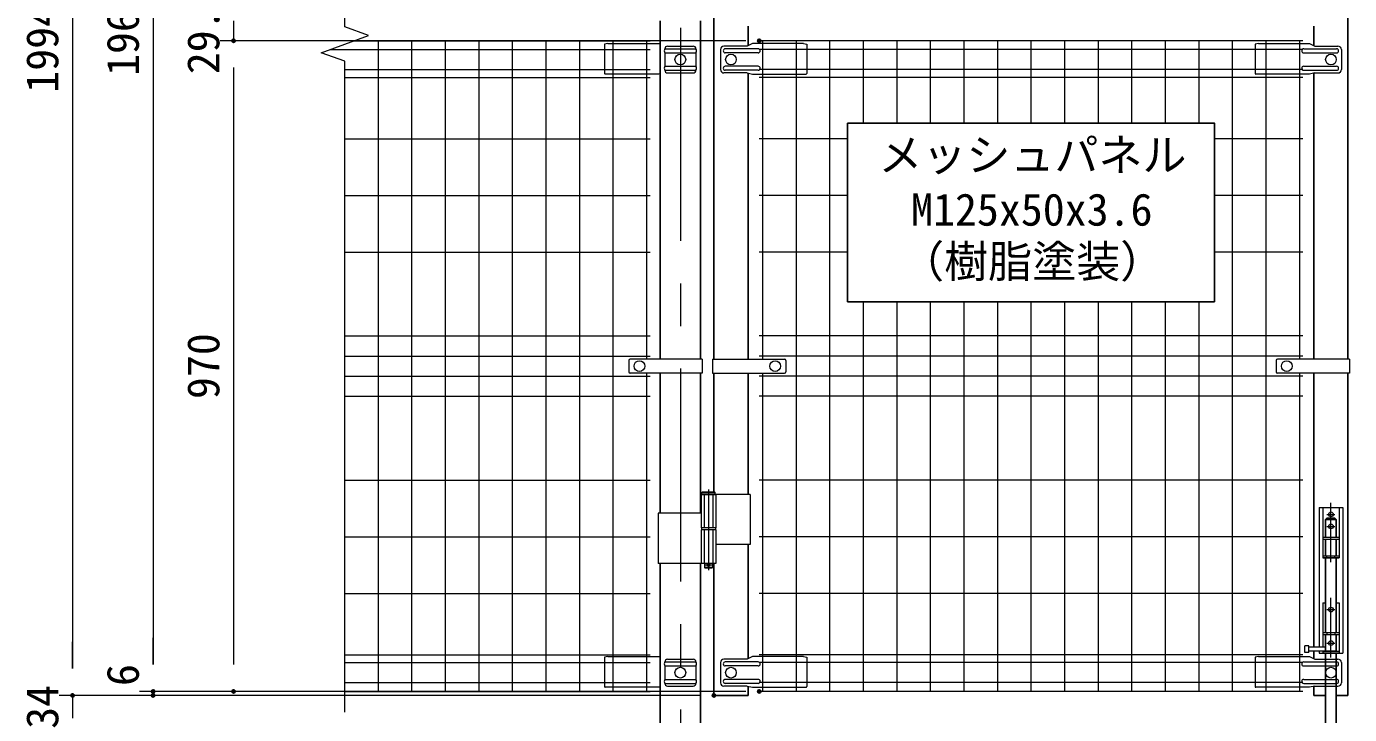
# Model space of a CAD drawing. Units: millimetres, scale not verified. Extents: x -4200 to 4200, y -2970 to 2970.
# Drawn here: x -388 to 1583, y -559 to 467 of the extents above; entities that cross this region are included whole.
import ezdxf
from ezdxf.enums import TextEntityAlignment as Align

# ---------------------------------------------------------------- set-up
doc = ezdxf.new("R2010")
doc.units = ezdxf.units.MM
doc.header["$LTSCALE"] = 10
doc.header["$PDMODE"] = 32
doc.header["$PDSIZE"] = 5
doc.linetypes.add('DASHED', pattern=[7.5, 6, -1.5])
doc.linetypes.add('USER1', pattern=[50.8, 31.75, -6.35, 6.35, -6.35])
for name, color, linetype, lineweight in [('0-1_D-BMK', 2, 'USER1', 13), ('0-2_D-STR3', 3, 'Continuous', 13), ('0-3_D-STR-DIM', 7, 'Continuous', 13), ('0-5_D-STR1', 1, 'Continuous', 25), ('0-7_Defpoints', 8, 'Continuous', 25), ('0-8_D-STR2', 7, 'Continuous', 13), ('0-B_D-STR-TXT', 7, 'Continuous', 13)]:
    doc.layers.add(name, color=color, linetype=linetype, lineweight=lineweight)
doc.styles.add('ＭＳ ゴシック', font='')
doc.styles.get('ＭＳ ゴシック').set_extended_font_data('MS Gothic')

msp = doc.modelspace()

# ---------------------------------------------------------------- linework, layer by layer
at = {"layer": '0-1_D-BMK'}
for p, q in [((586.18, 1480.97), (586.18, -874.85)), ((628.02, -223.47), (628.02, -343.47)), ((1555.78, -331.51), (1555.78, -242.88)), ((1549.78, -260.27), (1561.78, -260.27)), ((1549.78, -278.27), (1561.78, -278.27)), ((623.02, -335.47), (633.02, -335.47)), ((1555.78, -473.51), (1555.78, -384.88)), ((1549.78, -402.27), (1561.78, -402.27)), ((1549.78, -452.27), (1561.78, -452.27))]:
    msp.add_line(p, q, dxfattribs=at)
at = {"layer": '0-2_D-STR3'}
for p, q in [((478.17, 441.73), (473.17, 440.73)), ((473.17, 440.73), (473.17, 396.91)), ((478.17, 441.73), (554.05, 441.73)), ((554.05, 441.73), (555.92, 440.8)), ((566.97, 437.73), (605.38, 437.73)), ((685.56, 437.73), (651.09, 437.73)), ((693.71, 441.73), (685.56, 437.73)), ((769.58, 441.73), (693.71, 441.73)), ((769.58, 441.73), (774.58, 440.73)), ((774.58, 440.73), (774.58, 396.92)), ((1447.78, 441.73), (1442.78, 440.73)), ((1442.78, 440.73), (1442.78, 396.92)), ((1447.78, 441.73), (1523.65, 441.73)), ((1523.65, 441.73), (1531.8, 437.73)), ((1531.8, 437.73), (1566.27, 437.73)), ((562.97, 433.73), (609.38, 433.73)), ((562.97, 427.73), (562.97, 407.73)), ((562.97, 427.73), (609.38, 427.73)), ((609.38, 427.73), (609.38, 407.73)), ((646.09, 432.73), (646.09, 402.73)), ((702.17, 433.73), (653.17, 433.73)), ((702.17, 427.73), (653.17, 427.73)), ((1515.19, 433.73), (1564.19, 433.73)), ((1515.19, 427.73), (1564.19, 427.73)), ((1571.27, 432.73), (1571.27, 402.73)), ((553.97, 395.91), (474.17, 395.91)), ((555.92, 396.32), (553.97, 395.91)), ((562.97, 407.73), (609.38, 407.73)), ((562.97, 401.73), (609.38, 401.73)), ((566.97, 397.73), (605.38, 397.73)), ((685.56, 397.73), (651.09, 397.73)), ((702.17, 407.73), (653.17, 407.73)), ((702.17, 401.73), (653.17, 401.73)), ((685.56, 397.73), (693.79, 395.92)), ((693.79, 395.92), (773.58, 395.92)), ((1523.57, 395.92), (1443.78, 395.92)), ((1515.19, 407.73), (1564.19, 407.73)), ((1515.19, 401.73), (1564.19, 401.73)), ((1531.8, 397.73), (1523.57, 395.92)), ((1531.8, 397.73), (1566.27, 397.73)), ((509.18, -30.77), (509.18, -47.77)), ((618.73, -28.77), (511.18, -28.77)), ((618.73, -28.77), (618.73, -49.77)), ((633.87, -28.77), (741.42, -28.77)), ((633.87, -28.77), (633.87, -49.77)), ((743.42, -30.77), (743.42, -47.77)), ((1473.93, -30.77), (1473.93, -47.77)), ((1583.48, -28.77), (1475.93, -28.77)), ((1583.48, -28.77), (1583.48, -49.77)), ((618.73, -49.77), (511.18, -49.77)), ((633.87, -49.77), (741.42, -49.77)), ((1583.48, -49.77), (1475.93, -49.77)), ((617.22, -230.47), (617.22, -280.47)), ((689.99, -230.47), (617.22, -230.47)), ((619.02, -226.47), (618.02, -227.47)), ((618.02, -227.47), (638.02, -227.47)), ((618.02, -230.47), (618.02, -227.47)), ((618.02, -230.47), (638.02, -230.47)), ((619.02, -226.47), (637.02, -226.47)), ((637.02, -226.47), (638.02, -227.47)), ((638.02, -230.47), (638.02, -227.47)), ((638.82, -230.47), (638.82, -280.47)), ((689.99, -230.47), (689.99, -305.47)), ((1538.28, -250.27), (1538.28, -458.07)), ((1538.28, -250.27), (1573.28, -250.27)), ((1543.78, -250.27), (1543.78, -325.27)), ((1543.78, -250.27), (1567.78, -250.27)), ((1567.78, -250.27), (1567.78, -325.27)), ((1573.28, -250.27), (1573.28, -467.27)), ((617.22, -258.47), (552.99, -258.47)), ((552.99, -258.47), (552.99, -333.47)), ((638.82, -280.47), (617.22, -280.47)), ((638.82, -283.47), (617.22, -283.47)), ((617.22, -283.47), (617.22, -333.47)), ((617.52, -280.47), (617.52, -283.47)), ((638.52, -283.47), (617.52, -283.47)), ((638.52, -280.47), (638.52, -283.47)), ((638.82, -283.47), (638.82, -333.47)), ((1543.78, -280.97), (1543.78, -283.27)), ((1543.78, -294.27), (1567.78, -294.27)), ((1567.78, -280.97), (1567.78, -283.27)), ((689.99, -305.47), (639.04, -305.47)), ((1543.78, -297.47), (1567.78, -297.47)), ((638.82, -333.47), (552.99, -333.47)), ((622.02, -333.47), (622.02, -339.47)), ((634.02, -333.47), (634.02, -339.47)), ((1543.78, -322.07), (1567.78, -322.07)), ((1549.78, -325.27), (1549.78, -322.07)), ((1561.78, -325.27), (1561.78, -322.07)), ((623.02, -340.47), (622.02, -339.47)), ((634.02, -339.47), (622.02, -339.47)), ((633.02, -340.47), (623.02, -340.47)), ((634.02, -339.47), (633.02, -340.47)), ((1543.78, -392.27), (1547.78, -392.27)), ((1543.78, -392.27), (1543.78, -458.07)), ((1563.78, -392.27), (1567.78, -392.27)), ((1567.78, -392.27), (1567.78, -467.27)), ((1543.78, -422.97), (1543.78, -425.27)), ((1567.78, -422.97), (1567.78, -425.27)), ((1543.78, -436.27), (1567.78, -436.27)), ((1543.78, -439.47), (1567.78, -439.47)), ((1549.78, -436.27), (1549.78, -439.47)), ((1561.78, -436.27), (1561.78, -439.47)), ((478.17, -472.27), (473.17, -473.27)), ((478.17, -472.27), (554.05, -472.27)), ((554.05, -472.27), (555.92, -473.2)), ((693.71, -472.27), (685.56, -476.27)), ((769.58, -472.27), (693.71, -472.27)), ((769.58, -472.27), (774.58, -473.27)), ((1447.78, -472.27), (1442.78, -473.27)), ((1447.78, -472.27), (1523.65, -472.27)), ((1522.78, -456.07), (1516.78, -456.07)), ((1516.78, -466.07), (1516.78, -456.07)), ((1522.78, -466.07), (1516.78, -466.07)), ((1522.78, -466.07), (1522.78, -456.07)), ((1547.78, -458.07), (1522.78, -458.07)), ((1563.78, -464.07), (1522.78, -464.07)), ((1523.65, -472.27), (1531.8, -476.27)), ((1538.28, -464.07), (1538.28, -467.27)), ((1538.28, -467.27), (1573.28, -467.27)), ((1543.78, -464.07), (1567.78, -464.07)), ((1543.78, -464.07), (1543.78, -467.27)), ((1547.78, -464.07), (1547.78, -458.07)), ((473.17, -473.27), (473.17, -517.09)), ((562.97, -480.27), (609.38, -480.27)), ((562.97, -486.27), (562.97, -506.27)), ((562.97, -486.27), (609.38, -486.27)), ((566.97, -476.27), (605.38, -476.27)), ((609.38, -486.27), (609.38, -506.27)), ((646.09, -481.27), (646.09, -511.27)), ((685.56, -476.27), (651.09, -476.27)), ((702.17, -480.27), (653.17, -480.27)), ((702.17, -486.27), (653.17, -486.27)), ((774.58, -473.27), (774.58, -517.08)), ((1442.78, -473.27), (1442.78, -517.08)), ((1515.19, -480.27), (1564.19, -480.27)), ((1515.19, -486.27), (1564.19, -486.27)), ((1531.8, -476.27), (1566.27, -476.27)), ((1571.27, -481.27), (1571.27, -511.27)), ((562.97, -506.27), (609.38, -506.27)), ((562.97, -512.27), (609.38, -512.27)), ((702.17, -506.27), (653.17, -506.27)), ((702.17, -512.27), (653.17, -512.27)), ((1515.19, -506.27), (1564.19, -506.27)), ((1515.19, -512.27), (1564.19, -512.27)), ((553.97, -518.09), (474.17, -518.09)), ((555.92, -517.68), (553.97, -518.09)), ((566.97, -516.27), (605.38, -516.27)), ((685.56, -516.27), (651.09, -516.27)), ((685.56, -516.27), (693.79, -518.08)), ((693.79, -518.08), (773.58, -518.08)), ((1523.57, -518.08), (1443.78, -518.08)), ((1531.8, -516.27), (1523.57, -518.08)), ((1531.8, -516.27), (1566.27, -516.27))]:
    msp.add_line(p, q, dxfattribs=at)
at = {"layer": '0-2_D-STR3', "linetype": 'DASHED'}
for p, q in [((621.72, -230.47), (621.72, -280.47)), ((634.32, -230.47), (634.32, -280.47)), ((621.72, -283.47), (621.72, -333.47)), ((634.32, -283.47), (634.32, -333.47))]:
    msp.add_line(p, q, dxfattribs=at)
at = {"layer": '0-2_D-STR3', "lineweight": 25}
for p, q in [((1547.78, -268.07), (1547.78, -294.27)), ((1549.78, -266.07), (1561.78, -266.07)), ((1561.78, -266.07), (1563.78, -268.07)), ((1563.78, -268.07), (1563.78, -294.27)), ((1547.78, -297.47), (1547.78, -322.07)), ((1563.78, -297.47), (1563.78, -322.07)), ((1547.78, -325.27), (1547.78, -436.27)), ((1563.78, -325.27), (1563.78, -436.27)), ((1547.78, -439.47), (1547.78, -461.07)), ((1563.78, -439.47), (1563.78, -461.07)), ((1547.78, -461.07), (1547.78, -464.07)), ((1547.78, -467.27), (1547.78, -654.07)), ((1563.78, -461.07), (1563.78, -464.07)), ((1563.78, -467.27), (1563.78, -654.07))]:
    msp.add_line(p, q, dxfattribs=at)
msp.add_lwpolyline([(1549.78, -266.07), (1547.78, -268.07), (1563.78, -268.07)], dxfattribs=at)
at = {"layer": '0-2_D-STR3'}
for points in [[(1567.78, -325.27), (1543.78, -325.27), (1567.78, -325.27)], [(1543.78, -467.27), (1567.78, -467.27), (1543.78, -467.27)]]:
    msp.add_lwpolyline(points, dxfattribs=at)
for centre, radius in [((586.18, 417.73), 8), ((661.58, 417.73), 8), ((1555.78, 417.73), 8), ((525.18, -39.27), 8), ((727.42, -39.27), 8), ((1489.93, -39.27), 8), ((1555.78, -260.27), 3.5), ((1555.78, -278.27), 3.5), ((628.02, -335.47), 2), ((1555.78, -402.27), 3.5), ((1555.78, -452.27), 3.5), ((586.18, -496.27), 8), ((661.58, -496.27), 8), ((1555.78, -496.27), 8)]:
    msp.add_circle(centre, radius, dxfattribs=at)
for centre, radius, start, end in [((566.97, 433.73), 4, 90, 180), ((605.38, 433.73), 4, 0, 90), ((651.09, 432.73), 5, 90, 180), ((1566.27, 432.73), 5, 0, 90), ((568.23, 430.73), 6.05, 150.26731, 209.73269), ((604.13, 430.73), 6.05, 330.26731, 29.73269), ((653.17, 430.73), 3, 90, 270), ((702.17, 430.73), 3, 270, 90), ((1515.19, 430.73), 3, 90, 270), ((1564.19, 430.73), 3, 270, 90), ((474.17, 396.91), 1, 180, 270), ((568.25, 404.73), 6.07, 150.37394, 209.62606), ((566.97, 401.73), 4, 180, 270), ((605.38, 401.73), 4, 270, 0), ((604.11, 404.73), 6.07, 330.37394, 29.62606), ((651.09, 402.73), 5, 180, 270), ((653.17, 404.73), 3, 90, 270), ((702.17, 404.73), 3, 270, 90), ((773.58, 396.92), 1, 270, 0), ((1443.78, 396.92), 1, 180, 270), ((1515.19, 404.73), 3, 90, 270), ((1564.19, 404.73), 3, 270, 90), ((1566.27, 402.73), 5, 270, 0), ((511.18, -30.77), 2, 90, 180), ((741.42, -30.77), 2, 0, 90), ((1475.93, -30.77), 2, 90, 180), ((511.18, -47.77), 2, 180, 270), ((741.42, -47.77), 2, 270, 0), ((1475.93, -47.77), 2, 180, 270), ((568.23, -483.27), 6.05, 150.26731, 209.73269), ((566.97, -480.27), 4, 90, 180), ((605.38, -480.27), 4, 0, 90), ((604.13, -483.27), 6.05, 330.26731, 29.73269), ((651.09, -481.27), 5, 90, 180), ((653.17, -483.27), 3, 90, 270), ((702.17, -483.27), 3, 270, 90), ((1515.19, -483.27), 3, 90, 270), ((1564.19, -483.27), 3, 270, 90), ((1566.27, -481.27), 5, 0, 90), ((568.25, -509.27), 6.07, 150.37394, 209.62606), ((566.97, -512.27), 4, 180, 270), ((605.38, -512.27), 4, 270, 0), ((604.11, -509.27), 6.07, 330.37394, 29.62606), ((651.09, -511.27), 5, 180, 270), ((653.17, -509.27), 3, 90, 270), ((702.17, -509.27), 3, 270, 90), ((1515.19, -509.27), 3, 90, 270), ((1564.19, -509.27), 3, 270, 90), ((1566.27, -511.27), 5, 270, 0), ((474.17, -517.09), 1, 180, 270), ((773.58, -517.08), 1, 270, 0), ((1443.78, -517.08), 1, 180, 270)]:
    msp.add_arc(centre, radius, start, end, dxfattribs=at)
at = {"layer": '0-3_D-STR-DIM'}
for p, q in [((86.18, 466.38), (86.18, 1508.73)), ((-319.69, 1424.23), (-319.69, -490.27)), ((-199.69, 1402.73), (-199.69, -484.27)), ((-79.69, 475.23), (-79.69, 445.73)), ((50.94, 427.9), (121.42, 453.55)), ((121.42, 453.55), (86.18, 466.38)), ((683.68, 445.73), (-99.69, 445.73)), ((683.68, 445.73), (-99.69, 445.73)), ((86.18, 415.08), (50.94, 427.9)), ((86.18, -555.04), (86.18, 415.08)), ((-79.69, 405.73), (-79.69, 365.73)), ((-79.69, 405.73), (-79.69, -484.27)), ((-319.69, -490.27), (-319.69, -450.27)), ((-199.69, -484.27), (-199.69, -444.27)), ((616.18, -530.27), (-339.69, -530.27)), ((616.18, -530.27), (-339.69, -530.27)), ((-319.69, -530.27), (-319.69, -564.27)), ((683.68, -524.27), (-219.69, -524.27)), ((683.68, -524.27), (-219.69, -524.27)), ((616.18, -530.27), (-219.69, -530.27)), ((-199.69, -524.27), (-199.69, -530.27)), ((683.68, -524.27), (-99.69, -524.27))]:
    msp.add_line(p, q, dxfattribs=at)
at = {"layer": '0-5_D-STR1'}
for p, q in [((636.18, 1187.53), (636.18, -28.77)), ((1581.18, 585.73), (1581.18, -28.77)), ((555.93, 475.23), (555.93, -28.77)), ((616.43, 475.23), (616.43, -28.77)), ((686.98, 467.73), (686.98, 438.43)), ((686.98, 467.73), (686.98, 438.43)), ((1530.38, 467.73), (1530.38, 438.43)), ((686.98, 397.42), (686.98, -28.77)), ((686.98, 397.42), (686.98, -28.77)), ((1530.38, 397.42), (1530.38, -28.77)), ((555.93, -49.77), (555.93, -258.47)), ((616.43, -49.77), (616.43, -258.47)), ((636.18, -49.77), (636.18, -226.47)), ((686.98, -49.77), (686.98, -230.47)), ((686.98, -49.77), (686.98, -230.47)), ((1530.38, -49.77), (1530.38, -458.07)), ((1581.18, -49.77), (1581.18, -530.27)), ((686.98, -305.47), (686.98, -475.57)), ((555.93, -333.47), (555.93, -864.27)), ((616.43, -333.47), (616.43, -864.27)), ((636.18, -333.47), (636.18, -530.27)), ((1530.38, -464.07), (1530.38, -475.57)), ((686.98, -530.27), (636.18, -530.27)), ((686.98, -530.27), (686.98, -516.58)), ((1530.38, -530.27), (1530.38, -516.58)), ((1530.38, -530.27), (1547.78, -530.27)), ((1563.78, -530.27), (1581.18, -530.27))]:
    msp.add_line(p, q, dxfattribs=at)
at = {"layer": '0-7_Defpoints'}
msp.add_lwpolyline([(835.27, 322.93), (1382.09, 322.93), (1382.09, 56.68), (835.27, 56.68)], close=True, dxfattribs=at)
for p in [(-79.69, 445.73), (703.68, 445.73), (-319.69, -530.27), (-199.69, -524.27), (-199.69, -530.27), (-79.69, -524.27), (636.18, -530.27), (636.18, -530.27), (703.68, -524.27)]:
    msp.add_point(p, dxfattribs=at)
at = {"layer": '0-8_D-STR2'}
for p, q in [((99.94, 445.73), (541.17, 445.73)), ((136.17, -524.27), (136.17, 445.73)), ((186.17, -524.27), (186.17, 445.73)), ((236.17, -524.27), (236.17, 445.73)), ((286.17, -524.27), (286.17, 445.73)), ((336.17, -524.27), (336.17, 445.73)), ((386.17, -524.27), (386.17, 445.73)), ((436.17, -524.27), (436.17, 445.73)), ((486.17, -524.27), (486.17, 445.73)), ((536.17, -28.77), (536.17, 445.73)), ((1513.68, 445.73), (703.68, 445.73)), ((708.68, 445.73), (708.68, -28.77)), ((758.68, 445.73), (758.68, -524.27)), ((808.68, 445.73), (808.68, -524.27)), ((858.68, 445.73), (858.68, 322.93)), ((908.68, 445.73), (908.68, 322.93)), ((958.68, 445.73), (958.68, 322.93)), ((1008.68, 445.73), (1008.68, 322.93)), ((1058.68, 445.73), (1058.68, 322.93)), ((1108.68, 445.73), (1108.68, 322.93)), ((1158.68, 445.73), (1158.68, 322.93)), ((1208.68, 445.73), (1208.68, 322.93)), ((1258.68, 445.73), (1258.68, 322.93)), ((1308.68, 445.73), (1308.68, 322.93)), ((1358.68, 445.73), (1358.68, 322.93)), ((1408.68, 445.73), (1408.68, -524.27)), ((1458.68, 445.73), (1458.68, -524.27)), ((1508.68, 445.73), (1508.68, -28.77)), ((63.95, 432.63), (541.17, 432.63)), ((1513.68, 432.63), (703.68, 432.63)), ((86.17, 402.83), (541.17, 402.83)), ((1513.68, 402.83), (703.68, 402.83)), ((86.17, 390.98), (541.17, 390.98)), ((1513.68, 390.98), (703.68, 390.98)), ((86.17, 299.73), (541.17, 299.73)), ((835.27, 299.73), (703.68, 299.73)), ((1513.68, 299.73), (1382.09, 299.73)), ((86.17, 215.23), (541.17, 215.23)), ((835.27, 215.23), (703.68, 215.23)), ((1513.68, 215.23), (1382.09, 215.23)), ((86.17, 130.73), (541.17, 130.73)), ((835.27, 130.73), (703.68, 130.73)), ((1513.68, 130.73), (1382.09, 130.73)), ((858.68, 56.68), (858.68, -524.27)), ((908.68, 56.68), (908.68, -524.27)), ((958.68, 56.68), (958.68, -524.27)), ((1008.68, 56.68), (1008.68, -524.27)), ((1058.68, 56.68), (1058.68, -524.27)), ((1108.68, 56.68), (1108.68, -524.27)), ((1158.68, 56.68), (1158.68, -524.27)), ((1208.68, 56.68), (1208.68, -524.27)), ((1258.68, 56.68), (1258.68, -524.27)), ((1308.68, 56.68), (1308.68, -524.27)), ((1358.68, 56.68), (1358.68, -524.27)), ((86.17, 5.73), (541.17, 5.73)), ((1513.68, 5.73), (703.68, 5.73)), ((86.17, -24.27), (541.17, -24.27)), ((1513.68, -24.27), (703.68, -24.27)), ((86.17, -54.27), (541.17, -54.27)), ((536.17, -524.27), (536.17, -49.77)), ((1513.68, -54.27), (703.68, -54.27)), ((708.68, -49.77), (708.68, -524.27)), ((1508.68, -49.77), (1508.68, -524.27)), ((86.17, -84.27), (541.17, -84.27)), ((1513.68, -84.27), (703.68, -84.27)), ((86.17, -209.27), (541.17, -209.27)), ((1513.68, -209.27), (703.68, -209.27)), ((86.17, -293.77), (541.17, -293.77)), ((1513.68, -293.77), (703.68, -293.77)), ((86.17, -378.27), (541.17, -378.27)), ((1513.68, -378.27), (703.68, -378.27)), ((86.17, -469.51), (541.17, -469.51)), ((1513.68, -469.51), (703.68, -469.51)), ((86.17, -481.37), (541.17, -481.37)), ((1513.68, -481.37), (703.68, -481.37)), ((86.17, -511.17), (541.17, -511.17)), ((1513.68, -511.17), (703.68, -511.17)), ((86.17, -524.27), (541.17, -524.27)), ((1513.68, -524.27), (703.68, -524.27))]:
    msp.add_line(p, q, dxfattribs=at)

# ---------------------------------------------------------------- texts
at = {"layer": '0-3_D-STR-DIM', "style": 'ＭＳ ゴシック'}
for s, p in [('1994.5', (-326.44, 368.23)), ('1967', (-206.44, 393.23)), ('29.5', (-86.44, 395.88)), ('970', (-86.44, -88.39)), ('6', (-206.44, -516.22)), ('34', (-326.44, -580.02))]:
    msp.add_text(s, height=48.09, rotation=90, dxfattribs=at).set_placement(p, align=Align.BOTTOM_LEFT)
at = {"layer": '0-B_D-STR-TXT', "style": 'ＭＳ ゴシック'}
for s, p in [('メッシュパネル', (881.27, 237.05)), ('M125x50x3.6', (930, 155.65)), ('（樹脂塗装）', (913.75, 78.32))]:
    msp.add_text(s, height=48.09, dxfattribs=at).set_placement(p, align=Align.BOTTOM_LEFT)

doc.saveas('drawing.dxf')
